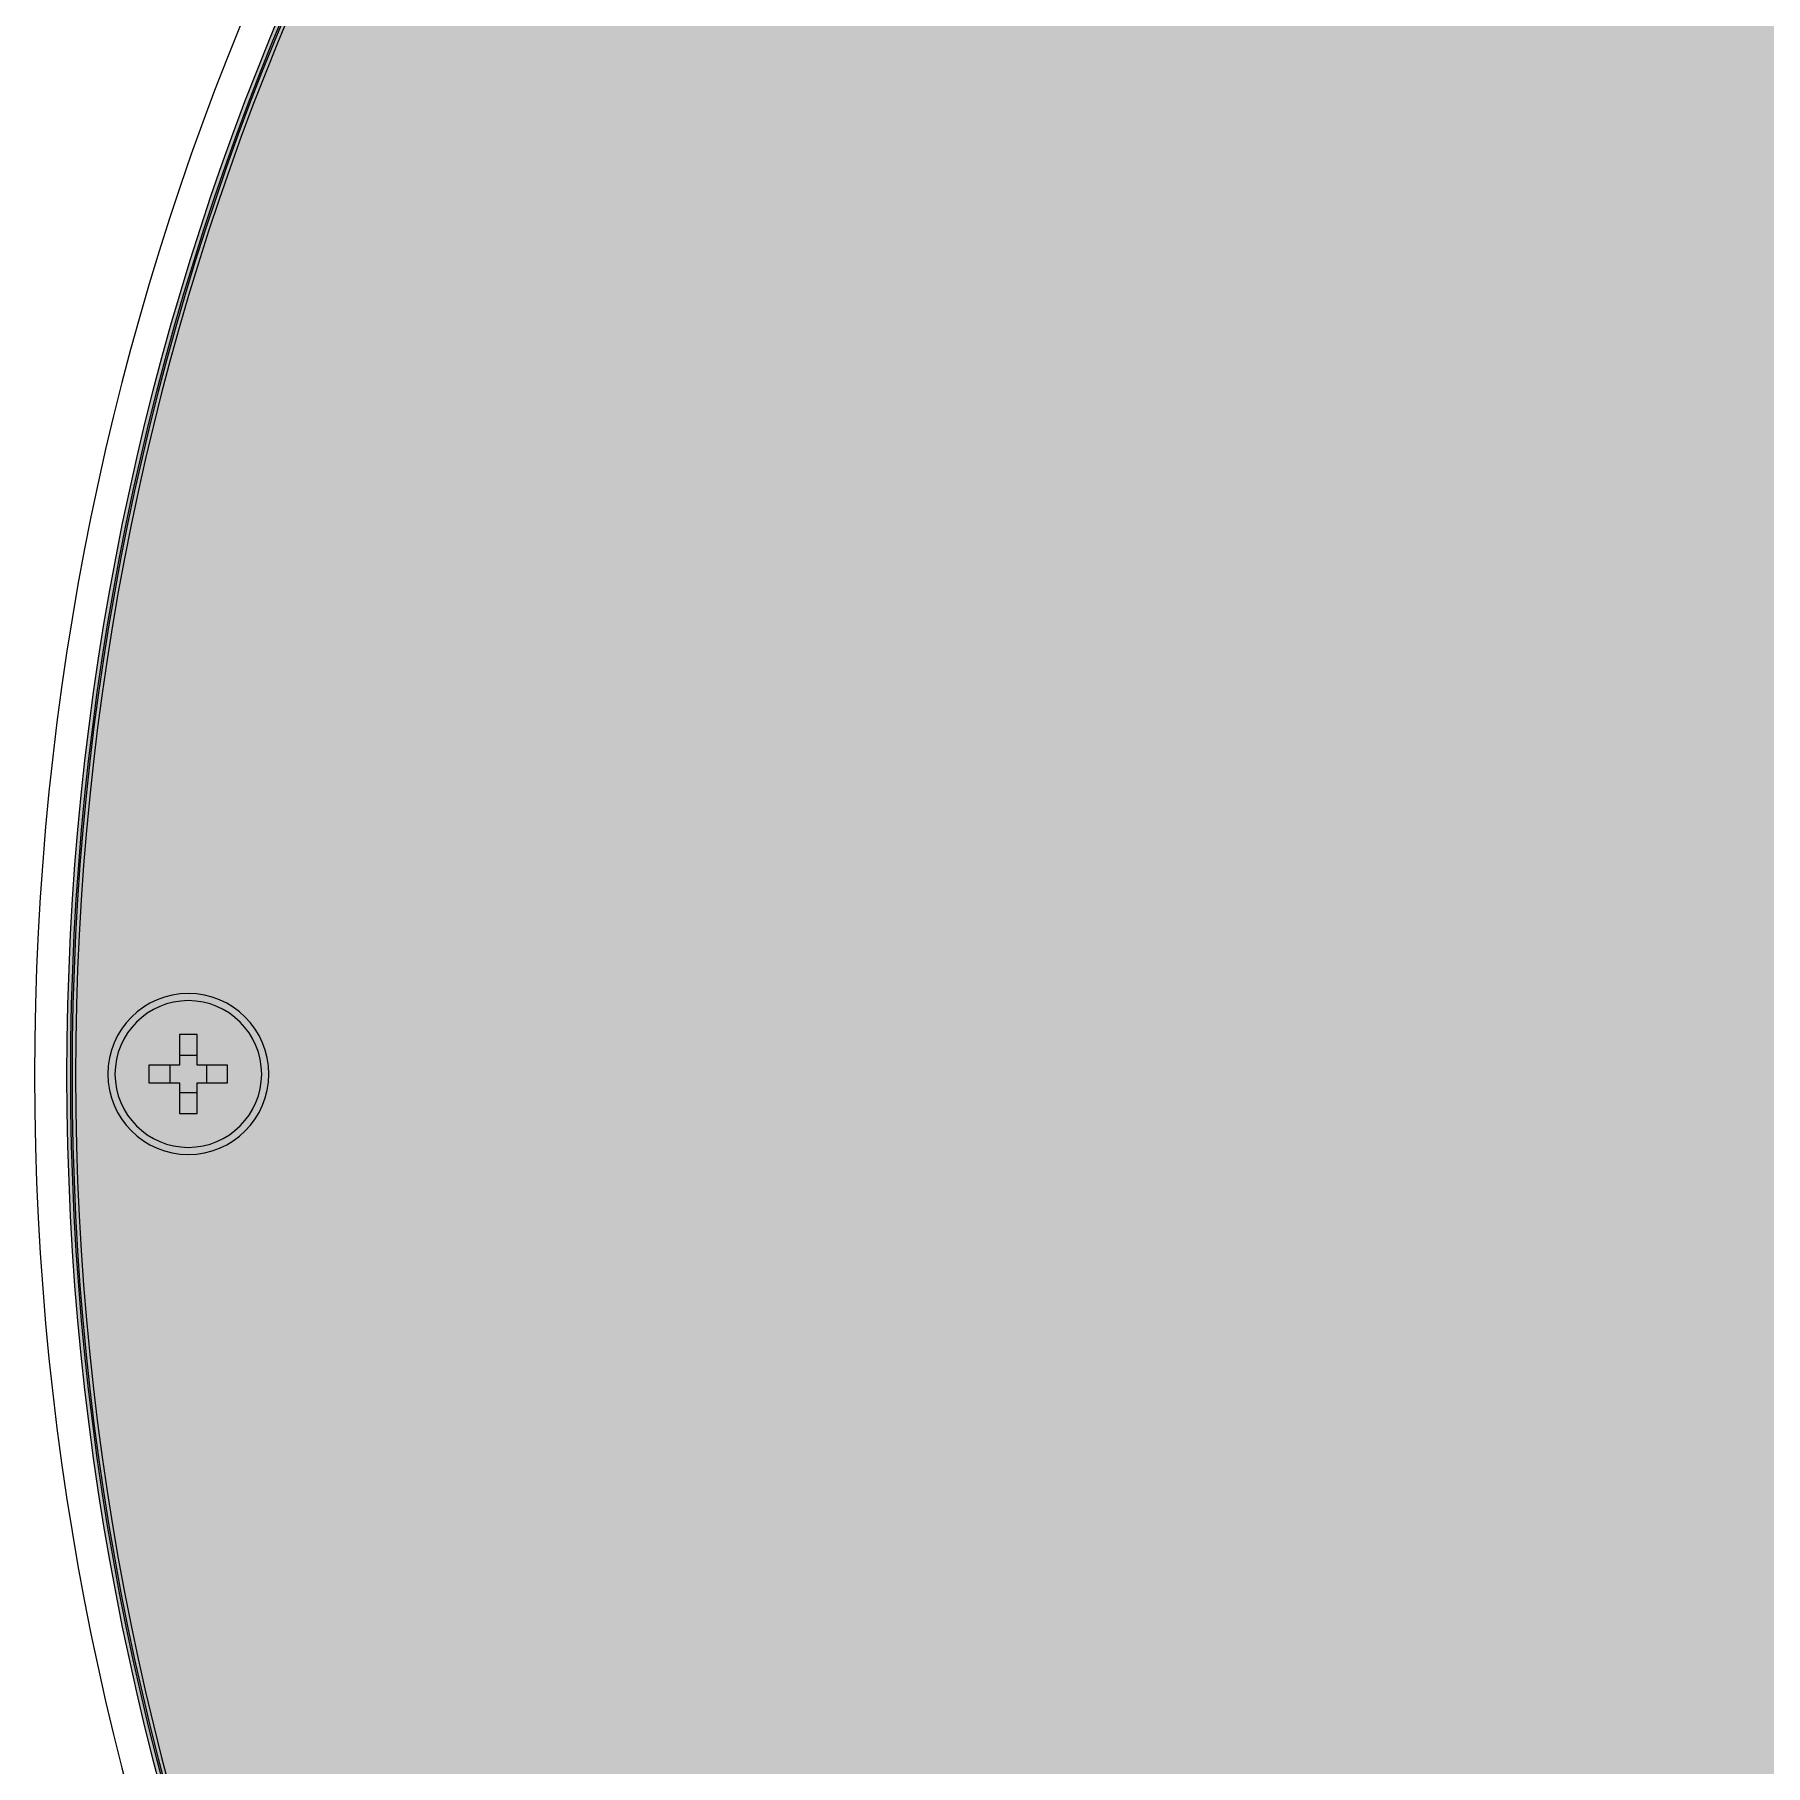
# Model space of a CAD drawing. Header units: millimetres. Extents: x 307301 to 459443, y -2888111 to -2805601.
# Drawn here: x 451992.4 to 452086.1, y -2880617.3 to -2880523.6 of the extents above; entities that cross this region are included whole.
import ezdxf

# ---------------------------------------------------------------- set-up
doc = ezdxf.new("R2010")
doc.units = ezdxf.units.MM
doc.header["$LTSCALE"] = 10
doc.header["$MEASUREMENT"] = 0
for name, color, linetype in [('$DDT_AUDIT_GENERATED_(15E)', 7, 'Continuous'), ('$DDT_AUDIT_GENERATED_(224)', 7, 'Continuous'), ('$DDT_AUDIT_GENERATED_(87)', 7, 'Continuous'), ('BMA  furniture', 6, 'Continuous'), ('Furniture - Plan', 3, 'Continuous')]:
    doc.layers.add(name, color=color, linetype=linetype)

# ---------------------------------------------------------------- blocks, each defined once
blk = doc.blocks.new('TUFTUFTU')
at = {"layer": 'Furniture - Plan', "ltscale": 0.01}
h = blk.add_hatch(color=250, dxfattribs=at)
h.dxf.hatch_style = 1
h.set_gradient(color1=(51, 51, 51), color2=(105, 105, 105), one_color=1, tint=0.41, name='INVCYLINDER')
edge = h.paths.add_edge_path()
edge.add_arc((1413476.94, -245799), 296.53, 0, 360)
at = {"layer": '$DDT_AUDIT_GENERATED_(15E)', "color": 3, "linetype": 'Continuous'}
for radius in [295.95, 295.56]:
    blk.add_circle((1413476.94, -245799), radius, dxfattribs=at)
at = {"layer": '$DDT_AUDIT_GENERATED_(15E)', "color": 6, "linetype": 'Continuous'}
blk.add_circle((1413477.07, -246082.36), 8.71, dxfattribs=at)
at = {"layer": '$DDT_AUDIT_GENERATED_(224)', "color": 3, "linetype": 'Continuous'}
for radius in [300, 296.53, 296.13]:
    blk.add_circle((1413476.94, -245799), radius, dxfattribs=at)
at = {"layer": '$DDT_AUDIT_GENERATED_(87)', "color": 6, "linetype": 'Continuous'}
for p, q in [((1413476.1, -246081.4), (1413476.1, -246078.11)), ((1413476.1, -246078.11), (1413478.03, -246078.11)), ((1413478.03, -246078.11), (1413478.03, -246081.4)), ((1413476.1, -246080.36), (1413478.03, -246080.36)), ((1413472.81, -246083.33), (1413472.81, -246081.4)), ((1413472.81, -246081.4), (1413476.1, -246081.4)), ((1413475.06, -246083.33), (1413475.06, -246081.4)), ((1413478.03, -246081.4), (1413481.33, -246081.39)), ((1413479.07, -246081.4), (1413479.07, -246083.33)), ((1413481.33, -246081.39), (1413481.33, -246083.33)), ((1413476.1, -246083.33), (1413472.81, -246083.33)), ((1413476.1, -246086.62), (1413476.1, -246083.33)), ((1413481.33, -246083.33), (1413478.04, -246083.33)), ((1413478.04, -246083.33), (1413478.04, -246086.62)), ((1413478.04, -246084.37), (1413476.1, -246084.37)), ((1413478.04, -246086.62), (1413476.1, -246086.62))]:
    blk.add_line(p, q, dxfattribs=at)
blk.add_circle((1413477.07, -246082.36), 7.94, dxfattribs=at)
blk = doc.blocks.new('SDTYTYT')
at = {"layer": 'Furniture - Plan', "color": 3, "xscale": 0.5000000000000486, "yscale": 0.5000000000000486, "zscale": 0.5000000000000486, "rotation": 180}
blk.add_blockref('TUFTUFTU', (925445.399, -2867082.713), dxfattribs=at)

msp = doc.modelspace()

# ---------------------------------------------------------------- block references
at = {"layer": 'BMA  furniture', "xscale": -1, "rotation": 90}
msp.add_blockref('SDTYTYT', (-2292040.765, -2661873), dxfattribs=at)

doc.saveas('drawing.dxf')
